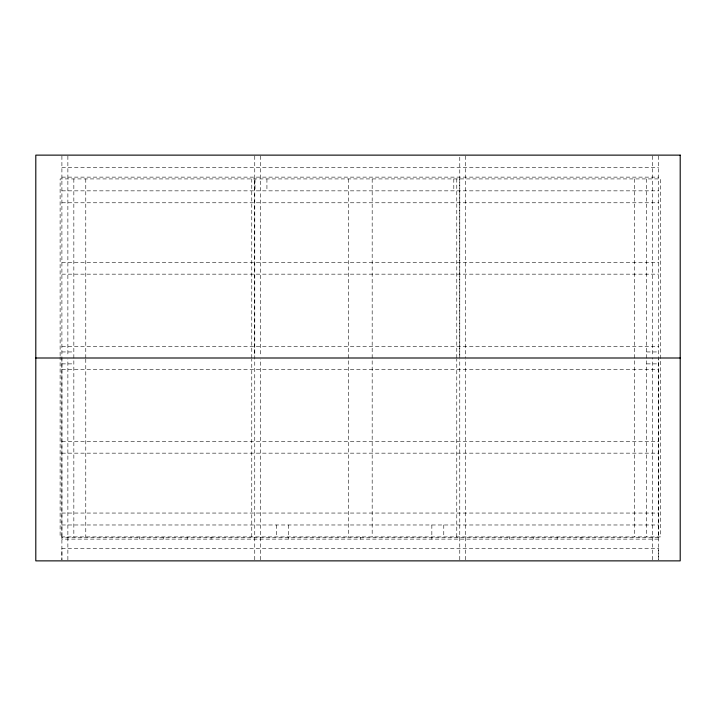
<?xml version="1.0" encoding="UTF-8"?>
<svg xmlns="http://www.w3.org/2000/svg" width="716" height="716" viewBox="0 0 716 716"><rect width="100%" height="100%" fill="white"/><g stroke="black" fill="none" stroke-linecap="round" stroke-linejoin="round"><path stroke-width="0.54" stroke-dasharray="3.58 2.69" d="M61.907 357.919L61.907 559.814L61.907 548.34L658.577 548.34L658.577 559.814L658.577 359.029M67.877 559.814L67.877 359.029M251.772 536.919L251.772 359.038M251.772 357.919L251.772 178.919M254.753 559.814L254.753 178.919M260.722 559.814L260.722 359.029M456.781 536.919L456.781 359.038M456.781 357.919L456.781 178.919M459.77 559.814L459.77 359.029M459.77 357.919L459.77 178.919M465.731 559.814L465.731 359.029M652.607 559.814L652.607 357.919M61.907 167.49L658.577 167.49M61.907 177.129L658.577 177.129M61.907 190.85L658.577 190.85M61.907 202.78L658.577 202.78M61.907 262.683L658.577 262.683M61.907 274.156L658.577 274.156M61.907 346.446L658.577 346.446M61.907 351.95L73.846 351.95M646.646 351.95L658.577 351.95M61.907 363.88L73.846 363.88M646.646 363.88L658.577 363.88M61.907 369.393L658.577 369.393M61.907 441.683L658.577 441.683M61.907 453.156L658.577 453.156M61.907 513.05L658.577 513.05M61.907 524.98L658.577 524.98M658.577 156.016L658.577 536.919M652.607 156.016L652.607 355.682M646.646 178.919L646.646 536.919M634.707 178.919L634.707 536.919M581.007 537.322L581.007 539.112M557.146 537.322L557.146 539.112M533.277 537.322L533.277 539.112M509.407 537.322L509.407 539.112M465.731 156.016L465.731 357.919M459.77 157.135L459.77 355.682M453.801 178.919L453.801 190.85M443.777 524.98L443.777 536.919M431.846 524.98L431.846 536.919M431.846 537.322L431.846 539.112M372.177 178.919L372.177 536.919M360.246 537.322L360.246 539.112M348.307 178.919L348.307 536.919M288.646 524.98L288.646 536.919M288.646 537.322L288.646 539.112M276.707 524.98L276.707 536.919M266.925 178.919L266.925 190.85M260.722 156.016L260.722 355.682M254.994 178.919L254.994 190.85M254.753 156.016L254.753 355.682M211.077 537.322L211.077 539.112M187.207 537.322L187.207 539.112M163.346 537.322L163.346 539.112M139.477 537.322L139.477 539.112M85.777 178.919L85.777 357.919M85.777 359.029L85.777 536.919M73.846 178.919L73.846 536.919M67.877 156.016L67.877 355.682M61.907 156.016L61.907 536.919M60.117 355.682L60.117 178.919L660.367 178.919L660.367 536.919L60.117 536.919L60.117 356.801M658.577 537.322L61.907 537.322L61.907 539.112L658.577 539.112L658.577 537.322"/><path stroke-width="1.07" d="M35.8 358L680.2 358M680.2 155.13L35.8 155.13L35.8 560.87L680.2 560.87L680.2 155.13"/></g></svg>
